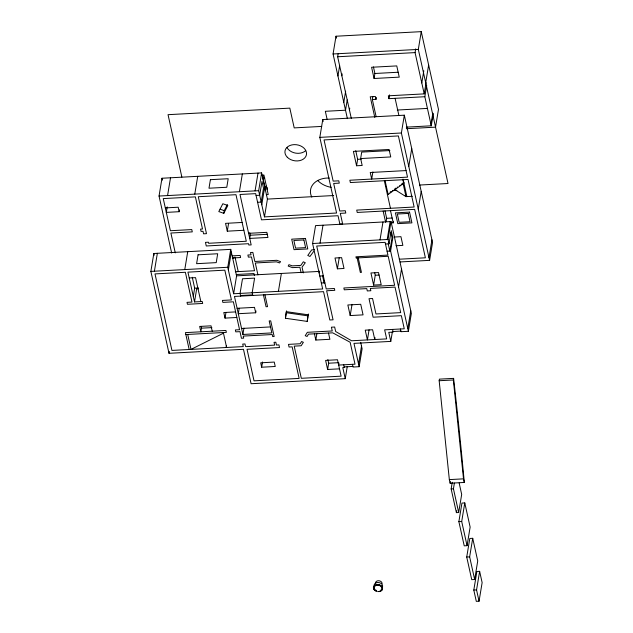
<?xml version="1.0" encoding="UTF-8"?>
<svg xmlns="http://www.w3.org/2000/svg" width="633" height="633" viewBox="0 0 633 633"><rect width="100%" height="100%" fill="white"/><g stroke="black" fill="none" stroke-linecap="round" stroke-linejoin="round"><path stroke-width="0.95" d="M285.443 318.264L286.282 311.65L308.065 314.791L307.227 321.414L285.443 318.264L286.599 310.843M308.382 313.984L308.136 315.883L286.353 312.734M171.67 253.065L159.041 196.04L161.985 178.245L261.619 172.896L267.419 199.094L264.475 216.89L336.582 213.02L319.823 137.369L322.775 119.566L404.329 115.19L432.545 242.566L429.601 260.361L400.135 261.943M347.28 366.42L345.254 378.669L251.095 383.725L243.468 349.305L169.011 353.301L150.868 271.399L153.835 253.493L230.729 249.362L236.592 275.853L233.632 293.759L322.664 288.98L312.591 243.515L315.558 225.609L391.012 221.558L411.355 313.382L408.388 331.296L401.021 331.692L400.428 328.994M154.397 271.209L157.364 253.303M167.571 195.581L170.514 177.786M167.215 206.904L166.305 212.387L179.171 211.699L179.471 209.871M194.774 194.125L197.725 176.322M169.011 353.301L169.32 351.418M184.773 269.579L187.74 251.673M193.302 296.442L194.671 288.157L192.266 277.286M339.502 368.841L327.625 369.474L325.615 360.406L337.492 359.766L341.124 376.168L301.324 378.305L294.203 346.132L301.166 345.76L303.373 342.295L301.569 341.543L300.192 343.743L288.474 344.376L289.067 347.034L292.153 346.868L299.14 378.415L254.031 380.837L247.036 349.289L279.517 347.549L278.931 344.882L276.431 345.017L275.814 342.231L274.042 342.326L274.659 345.112L246.451 346.631L245.557 346.465L244.995 343.948L242.708 344.075L243.262 346.591L171.939 350.421L154.998 273.907L185.374 272.277L191.973 302.083L187.02 302.345L187.447 304.283L202.671 303.468L202.236 301.506L194.521 301.917L196.681 288.83L198.501 288.735M201.065 326.383L201.46 328.171L200.867 331.803L199.672 326.438L211.042 325.829L212.237 331.194M223.797 213.345L227.825 205.503L222.832 203.739L218.804 211.58L223.797 213.345L224.24 210.654L227.374 204.562M243.863 230.285L227.287 231.172L228.553 223.552M239.401 191.728L242.344 173.933M233.632 293.759L227.761 267.276L230.729 249.362M228.355 269.967L231.322 252.061M236.853 317.481L225.031 318.114L225.957 312.512M226.108 347.509L226.424 345.626M255.067 190.889L258.011 173.086M249.703 232.667L250.272 235.223L249.742 238.419L267.957 237.446L266.833 232.343L248.611 233.324M239.195 308.279L238.301 313.707L255.685 312.773L255.977 310.969M264.475 216.89L258.668 190.691L261.619 172.896M266.715 186.838L264.847 186.941L262.885 178.079L263.344 175.317M261.785 204.768L264.736 186.972M265.29 190.691L266.066 186.015M194.521 301.917L187.922 272.143L224.826 270.156L231.425 299.939L222.42 300.422L222.856 302.384L233.379 301.814L239.559 329.722L235.357 329.951L235.777 331.858L239.986 331.637L241.45 338.267L243.713 338.141L243.254 336.091L272.206 334.533L272.665 336.59L274.16 336.511L270.695 320.844L269.191 320.931L271.85 332.911L242.898 334.461L243.942 328.116M267.166 189.663L267.482 187.748M261.674 367.211L260.701 362.804L274.263 362.076L275.236 366.483L261.674 367.211L262.537 361.989M278.409 291.362L281.376 273.448M347.39 118.632L333.069 53.979L336.004 36.223L421.254 31.65L438.479 109.398L435.536 127.154L406.315 128.721M351.283 118.339L337.642 56.756L338.109 53.955M337.943 75.976L339.644 65.697M341.852 75.77L342.168 73.895M320.029 243.119L322.988 225.206M307.227 321.414L307.986 316.801M343.79 102.38L345.642 91.168M347.224 99.935L345.523 110.213L325.338 111.297L327.174 119.597M319.111 272.95L319.42 271.09M349.44 110L349.748 108.132M324.413 281.02L324.104 282.896L322.553 275.885M328.511 333.053L329.896 339.296L315.82 340.048L316.919 333.409M337.397 268.819L334.999 258.003L341.614 257.647L344.012 268.471L337.397 268.819L339.272 257.496M389.873 150.575L361.712 152.086L360.644 158.559L362.179 165.474L356.569 165.775L357.645 159.31L355.73 150.678M374.071 78.492L371.587 67.264L396.764 65.911L399.249 77.139L374.071 78.492L374.902 73.491L373.446 66.94M327.625 369.474L328.662 363.207L327.854 359.576M376.073 116.425L372.339 99.539L372.797 96.738M372.339 99.539L376.01 99.341L376.326 97.458M338.964 363.279L338.671 365.067L355.01 364.189L350.152 342.263L332.721 332.831L308.564 334.121L307.068 336.471L305.225 335.704L307.353 332.309L332.246 330.972L331.415 327.198L334.659 327.024L335.664 331.526L351.6 340.776L386.66 338.892L384.65 329.84L404.265 328.788L401.354 315.677L373.106 317.196L369.015 298.697L372.552 298.507L375.97 313.96L400.681 312.631L395.024 287.089L370.313 288.419L370.835 290.745L367.29 290.935L366.776 288.608L344.265 289.811L343.861 287.991L394.62 285.269L388.203 256.278L356.189 258.003L355.928 256.808L387.942 255.091L385.117 242.352L316.722 246.023L326.224 288.941L334.39 288.498L334.794 290.325L326.628 290.761L333.069 319.815L329.817 319.989L323.542 291.663L234.471 296.442L242.898 334.461M372.869 171.978L371.698 179.06L370.242 172.5L406.062 170.578M350.191 315.566L347.849 304.979L360.723 304.291L363.065 314.87L350.191 315.566L352.051 304.354M426.697 85.51L424.838 96.722L388.955 98.653L389.58 94.879M358.539 363.999L361.506 346.093M387.491 193.959L387.396 194.505L388.132 194.466L403.735 183.341L403.917 182.257M380.014 239.899L382.981 221.985M352.431 364.331L353.032 367.029L359.14 366.697L362.108 348.791L360.675 342.342M373.62 285.079L370.938 272.965L378.518 272.562L381.201 284.676L373.62 285.079L375.25 275.252L374.625 272.459M386.106 221.597L386.652 218.314L384.991 210.821M429.601 260.361L401.385 132.993L404.329 115.19M369.079 329.833L367.409 339.929L365.241 330.149L372.6 329.753L374.768 339.533L375.068 337.698M388.955 98.653L388.33 95.812L424.213 93.882L415.066 52.602L415.683 48.86M394.794 189.235L394.881 188.689M419.426 185.05L448.022 183.515L418.318 49.406L421.254 31.65M387.19 239.511L390.15 221.605M395.609 188.65L395.704 188.104M385.489 244.029L389.018 243.84L388.053 239.464L391.012 221.558M397.255 187.479L397.342 186.933M389.018 243.84L391.218 230.57L392.808 237.763L390.608 251.032L408.388 331.296M390.434 222.99L393.196 222.84L393.465 221.202M399.716 185.722L400.539 185.137M421.792 82.955L423.801 70.809M408.783 166.392L411.727 148.597M405.294 195.589L405.381 195.043M425.7 82.741L428.644 64.993M424.213 93.882L426.064 82.678M398.553 286.899L401.52 268.993M359.14 366.697L353.974 343.371L390.783 341.401L392.349 331.969M430.962 124.377L432.822 113.165M406.331 127.138L431.279 125.801L433.288 113.655M418.255 209.167L421.206 191.364M407.794 328.598L410.762 310.692M428.992 257.615L431.935 239.812M439.167 380.734L439.429 379.135L453.608 378.376C457.532 413.064 461.101 447.753 464.313 482.457L450.134 483.216L449.335 479.608L439.167 380.734L453.347 379.974L453.608 378.376M450.134 483.216L450.395 481.626M459.162 483.058L461.679 494.436L458.688 512.516L456.401 512.635L451.155 488.937L452.255 482.275M458.688 512.516L453.442 488.818L454.383 483.106M456.401 512.635L456.717 510.736M458.87 521.655L461.948 503.077L464.78 502.919L470.137 527.099L467.059 545.686L464.226 545.836L458.87 521.655L461.702 521.505L464.78 502.919M466.727 557.04L469.805 538.461L472.716 538.303L477.733 560.917L474.655 579.504L471.735 579.654L466.727 557.04L469.646 556.882L472.716 538.303M473.8 590.067L476.878 571.488L479.632 571.338L482.132 582.621L479.054 601.2L476.301 601.35L473.8 590.067L476.554 589.916L479.632 571.338M313.612 251.538L309.948 256.468L307.788 255.455L311.697 249.877L314.49 249.726M232.446 258.517L235.025 257.125M223.584 333.14L191.016 349.392L187.708 334.438M333.069 53.979L418.318 49.406M337.642 56.756L415.066 52.602M374.902 73.491L398.141 72.241M397.271 110.031L427.41 108.409M321.722 126.418L294.203 127.898L289.827 108.132L168.038 114.676L181.869 177.105M319.823 137.369L401.385 132.993M360.644 158.559L390.743 156.937L389.089 149.475L353.388 151.39L356.569 165.775M357.645 159.31L361.38 159.112M262.078 175.143L263.929 175.048L268.242 194.537L266.295 194.648M262.885 178.079L264.744 177.976M159.041 196.04L258.668 190.691M401.449 184.005L402.184 183.966M256.08 195.447L259.68 195.257L261.983 181.331L263.502 188.167L261.192 202.093L257.591 202.283M392.42 190.446L396.828 190.311M390.775 191.617L391.503 191.577M389.952 192.203L390.68 192.163M267.419 199.094L333.686 195.534M165.316 207.909L178.182 207.22L179.171 211.699M394.881 189.647L405.998 196.634L412.32 196.293M242.13 222.46L225.554 223.354L227.287 231.172M386.652 218.314L392.167 218.021M250.272 235.223L267.53 234.297M394.043 237.051L400.934 236.679L402.865 245.375L395.973 245.739M312.591 243.515L388.053 239.464M232.256 255.859L240.144 255.431L240.611 257.536L232.287 257.987M387.079 251.222L390.608 251.032M150.868 271.399L227.761 267.276M399.296 259.206L425.384 257.805L414.655 209.357L357.234 212.443L356.711 210.109L414.14 207.023L408.032 179.448L350.365 182.549L349.851 180.231L407.517 177.137L398.394 135.937L324.041 139.925L333.164 181.125L338.774 180.824L339.288 183.143L333.678 183.443L339.786 211.011L345.278 210.718L345.792 213.052L340.301 213.353L342.635 223.892L339.874 224.042L338.03 215.726L261.476 219.833L255.677 193.635L240.01 194.481L251.174 244.908L248.856 245.034L248.555 243.705L206.263 245.976L205.464 242.36L208.368 242.21L208.605 243.278L246.292 241.252L235.982 194.695L198.287 196.721L206.477 233.664L203.573 233.822L203.011 231.298L201.065 231.401L200.55 229.106L202.505 228.996L195.383 196.871L163.251 198.596L170.372 230.721L191.775 229.573L192.282 231.876L170.878 233.023L175.278 252.876M235.326 271.771L254.545 270.742L251.491 256.958L248.358 257.125L247.891 255.012L251.024 254.846L250.51 252.512L252.836 252.385L254.846 261.476L276.835 260.298L280.546 261.643L279.588 262.964L276.502 261.84L255.297 262.98L257.916 274.825M236.251 274.508L253.991 273.551L254.403 275.395M189.22 277.982L195.557 277.642L200.867 301.577M236.592 275.853L319.728 271.391M319.8 276.035L323.328 275.846M375.25 275.252L379.032 275.054M194.671 288.157L198.303 287.96M321.35 283.046L324.879 282.856M240.532 295.524L252.646 294.875M237.098 308.295L254.482 307.361L255.685 312.773M235.611 311.903L223.797 312.536L225.031 318.114M201.46 328.171L211.889 327.617M241.569 328.472L270.52 326.921M185.865 334.541L226.353 332.365L225.926 330.458L185.437 332.626L189.172 349.495M393.022 331.526L400.895 331.099M328.662 363.207L338.71 362.669M344.186 366.903L352.897 366.436M449.335 479.608L463.514 478.849L464.313 482.457M451.155 488.937L453.442 488.818M220.078 209.183L224.24 210.654M424.838 96.722L431.279 125.801M395.095 98.321L398.83 115.198M403.015 179.123L406.877 196.586M402.92 179.669L403.735 183.341M402.944 182.85L405.998 196.634M376.01 99.341L375.385 96.509L370.226 96.786L374.799 117.429M461.702 521.505L467.059 545.686M469.646 556.882L474.655 579.504M476.554 589.916L479.054 601.2M385.078 180.682L388.132 194.466M384.342 180.722L390.45 208.297M390.498 210.654L393.196 222.84M390.838 232.406L392.033 237.81L389.841 251.072L388.243 243.879M383.139 211.05L385.632 222.294M336.004 36.223L336.432 38.138M392.555 329.421L393.148 332.111L388.781 332.349L390.783 341.401M358.231 257.892L361.435 272.38L360.351 272.443L357.139 257.947M322.775 119.566L323.186 121.433M343.719 364.798L344.32 367.496L342.793 367.575L345.254 378.669M303.318 272.886L302.044 267.126L305.296 262.742L303.318 261.817L300.81 265.401L292.232 265.86L288.949 264.673L288.197 266.089L292.486 267.64L299.884 267.245L301.094 272.72M314.443 333.813L315.82 340.048M264.926 294.812L267.553 306.657L266.05 306.736L263.431 294.891M252.773 295.461L252.179 292.77L254.601 278.132L242.494 278.781L240.065 293.419L240.667 296.109M235.191 257.829L238.245 271.612M223.322 332.531L226.63 347.485M161.985 178.245L162.412 180.152M153.835 253.493L154.207 255.202M453.347 379.974L463.514 478.849M311.792 197.108A19.987 14.828 9.4 0 1 329.255 178.031M331.209 187.336A19.987 14.828 9.4 0 1 317.663 180.405M305.731 150.599A10.888 8.079 9.4 0 1 287.097 147.734M376.413 591.103A4.613 3.426 9.4 0 1 374.522 585.509A4.613 3.426 9.4 0 1 382 586.585A4.613 3.426 9.4 0 1 378.771 591.444M376.382 591.285A4.605 3.418 9.4 0 1 374.768 585.485A4.605 3.418 9.4 0 1 382.3 587.337A4.605 3.418 9.4 0 1 377.553 591.57M375.598 583.365A3.276 2.429 9.4 0 1 378.684 580.738A3.276 2.429 9.4 0 1 382.047 583.658M374.514 586.767A4.289 3.181 9.4 0 1 377.679 582.51A4.289 3.181 9.4 0 1 382.633 586.332M374.301 588.192A3.782 2.809 9.4 0 1 378.851 585.303A3.782 2.809 9.4 0 1 381.074 589.853M376.698 590.542A3.782 2.809 9.4 0 1 375.836 590.138M375.116 589.584A3.782 2.809 9.4 0 1 374.594 588.919M210.401 179.677L208.985 188.215L226.788 187.265L228.196 178.72L210.401 179.677M198.066 254.806L196.602 263.684L216.217 262.632L217.689 253.754L198.066 254.806M409.543 212.11L395.427 212.862L397.809 223.639L411.925 222.879L409.543 212.11M408.198 213.432L397.318 214.017L399.162 222.318L410.034 221.732L408.198 213.432M305.446 238.427L291.702 239.171L294.029 249.663L307.773 248.927L305.446 238.427M303.911 239.947L293.862 240.485L295.564 248.152L305.604 247.614L303.911 239.947M287.311 157.269A10.888 8.079 9.4 0 0 305.826 156.454A10.888 8.079 9.4 0 0 294.06 144.633A10.888 8.079 9.4 0 0 287.311 157.269"/></g></svg>
